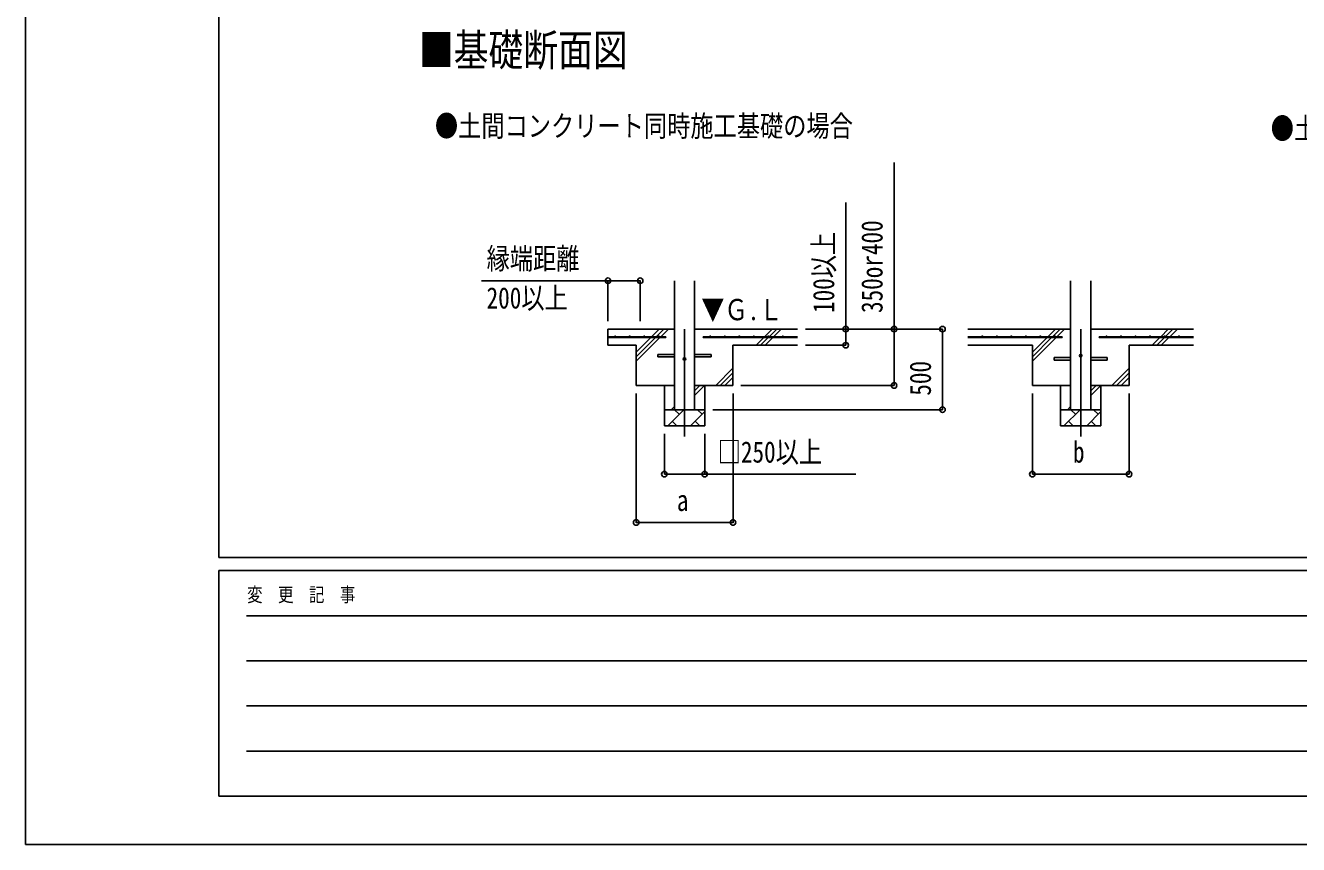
# Model space of a CAD drawing. Units: millimetres, scale not verified. Extents: x -16820 to 16820, y -11880 to 11880.
# Drawn here: x -16820 to -8923, y -11880 to -6798 of the extents above; entities that cross this region are included whole.
import ezdxf
from ezdxf.enums import TextEntityAlignment as Align

# ---------------------------------------------------------------- set-up
doc = ezdxf.new("R2010")
doc.units = ezdxf.units.MM
doc.header["$LTSCALE"] = 50
for name, color, linetype in [('0-2_USER1', 3, 'Continuous'), ('0-3_YKK_12', 2, 'Continuous'), ('0-4_YKK_13', 4, 'Continuous'), ('0-5_YKK_A1', 4, 'Continuous'), ('0-6_YKK_D', 6, 'Continuous'), ('0-7_YKK_ZWAK', 7, 'Continuous')]:
    doc.layers.add(name, color=color, linetype=linetype)
doc.styles.add('ＭＳ ゴシック', font='')
doc.styles.get('ＭＳ ゴシック').set_extended_font_data('MS Gothic')

msp = doc.modelspace()

# ---------------------------------------------------------------- linework, layer by layer
at = {"layer": '0-3_YKK_12'}
for p, q in [((-12731.92, -8682), (-12731.92, -9347.95)), ((-10274.42, -8682), (-10274.42, -9347.95))]:
    msp.add_line(p, q, dxfattribs=at)
at = {"layer": '0-4_YKK_13'}
for p, q in [((-12896.92, -8839), (-12794.42, -8839)), ((-12896.92, -8855), (-12896.92, -8839)), ((-12669.42, -8839), (-12566.92, -8839)), ((-12566.92, -8839), (-12566.92, -8855)), ((-12896.92, -8855), (-12794.42, -8855)), ((-12669.42, -8855), (-12566.92, -8855)), ((-10439.42, -8859), (-10336.92, -8859)), ((-10439.42, -8875), (-10439.42, -8859)), ((-10439.42, -8875), (-10336.92, -8875)), ((-10211.92, -8859), (-10109.42, -8859)), ((-10211.92, -8875), (-10109.42, -8875)), ((-10109.42, -8859), (-10109.42, -8875))]:
    msp.add_line(p, q, dxfattribs=at)
for centre in [(-10274.42, -8847), (-12731.92, -8867)]:
    msp.add_circle(centre, 8, dxfattribs=at)
at = {"layer": '0-5_YKK_A1'}
for p, q in [((-12794.42, -9182), (-12794.42, -8382)), ((-12669.42, -8382), (-12669.42, -9182)), ((-10336.92, -9182), (-10336.92, -8382)), ((-10211.92, -8382), (-10211.92, -9182)), ((-12794.42, -8682), (-13206.92, -8682)), ((-13206.92, -8682), (-13206.92, -8782)), ((-12935.99, -8729.5), (-12888.49, -8682)), ((-12907.71, -8729.5), (-12860.21, -8682)), ((-12879.42, -8729.5), (-12831.92, -8682)), ((-12031.92, -8682), (-12669.42, -8682)), ((-12235.99, -8729.5), (-12188.49, -8682)), ((-12207.71, -8729.5), (-12160.21, -8682)), ((-12179.42, -8729.5), (-12131.92, -8682)), ((-10336.92, -8682), (-10974.42, -8682)), ((-10478.49, -8729.5), (-10430.99, -8682)), ((-10450.21, -8729.5), (-10402.71, -8682)), ((-10421.92, -8729.5), (-10374.42, -8682)), ((-9574.42, -8682), (-10211.92, -8682)), ((-9778.49, -8729.5), (-9730.99, -8682)), ((-9750.21, -8729.5), (-9702.71, -8682)), ((-9721.92, -8729.5), (-9674.42, -8682)), ((-12846.92, -8729.5), (-13206.92, -8729.5)), ((-12846.92, -8734.5), (-13206.92, -8734.5)), ((-13031.92, -8882), (-12884.42, -8734.5)), ((-13031.92, -8825.43), (-12940.99, -8734.5)), ((-13031.92, -8853.72), (-12912.71, -8734.5)), ((-12846.92, -8729.5), (-12846.92, -8734.5)), ((-12616.92, -8729.5), (-12031.92, -8729.5)), ((-12616.92, -8729.5), (-12616.92, -8734.5)), ((-12616.92, -8734.5), (-12031.92, -8734.5)), ((-12288.49, -8782), (-12240.99, -8734.5)), ((-12260.21, -8782), (-12212.71, -8734.5)), ((-12231.92, -8782), (-12184.42, -8734.5)), ((-10389.42, -8729.5), (-10974.42, -8729.5)), ((-10389.42, -8734.5), (-10974.42, -8734.5)), ((-10574.42, -8882), (-10426.92, -8734.5)), ((-10574.42, -8825.43), (-10483.49, -8734.5)), ((-10574.42, -8853.72), (-10455.21, -8734.5)), ((-10389.42, -8729.5), (-10389.42, -8734.5)), ((-10159.42, -8729.5), (-9574.42, -8729.5)), ((-10159.42, -8729.5), (-10159.42, -8734.5)), ((-10159.42, -8734.5), (-9574.42, -8734.5)), ((-9830.99, -8782), (-9783.49, -8734.5)), ((-9802.71, -8782), (-9755.21, -8734.5)), ((-9774.42, -8782), (-9726.92, -8734.5)), ((-13031.92, -8782), (-13206.92, -8782)), ((-13031.92, -8782), (-13031.92, -9032)), ((-12031.92, -8782), (-12431.92, -8782)), ((-12431.92, -8782), (-12431.92, -9032)), ((-10574.42, -8782), (-10974.42, -8782)), ((-10574.42, -8782), (-10574.42, -9032)), ((-9974.42, -8782), (-9974.42, -9032)), ((-9974.42, -8782), (-9574.42, -8782)), ((-12538.49, -9032), (-12431.92, -8925.43)), ((-12510.21, -9032), (-12431.92, -8953.72)), ((-12481.92, -9032), (-12431.92, -8982)), ((-10080.99, -9032), (-9974.42, -8925.43)), ((-10052.71, -9032), (-9974.42, -8953.72)), ((-10024.42, -9032), (-9974.42, -8982)), ((-12794.42, -9032), (-13031.92, -9032)), ((-12856.92, -9032), (-12856.92, -9282)), ((-12669.42, -9093.67), (-12607.75, -9032)), ((-12669.42, -9065.38), (-12636.04, -9032)), ((-12431.92, -9032), (-12669.42, -9032)), ((-12606.92, -9032), (-12606.92, -9282)), ((-10336.92, -9032), (-10574.42, -9032)), ((-10399.42, -9032), (-10399.42, -9282)), ((-10211.92, -9093.67), (-10150.25, -9032)), ((-10211.92, -9065.38), (-10178.54, -9032)), ((-9974.42, -9032), (-10211.92, -9032)), ((-10149.42, -9032), (-10149.42, -9282)), ((-12606.92, -9182), (-12856.92, -9182)), ((-12836.18, -9282), (-12736.18, -9182)), ((-12814.32, -9182), (-12794.42, -9162.1)), ((-12764.74, -9210.55), (-12793.29, -9182)), ((-12694.76, -9282), (-12606.92, -9194.16)), ((-12623.32, -9210.55), (-12651.87, -9182)), ((-10149.42, -9182), (-10399.42, -9182)), ((-10378.68, -9282), (-10278.68, -9182)), ((-10356.82, -9182), (-10336.92, -9162.1)), ((-10307.24, -9210.55), (-10335.79, -9182)), ((-10237.26, -9282), (-10149.42, -9194.16)), ((-10165.82, -9210.55), (-10194.37, -9182)), ((-12606.92, -9282), (-12856.92, -9282)), ((-12807.63, -9253.45), (-12779.08, -9282)), ((-12666.21, -9253.45), (-12637.66, -9282)), ((-10149.42, -9282), (-10399.42, -9282)), ((-10350.13, -9253.45), (-10321.58, -9282)), ((-10208.71, -9253.45), (-10180.16, -9282))]:
    msp.add_line(p, q, dxfattribs=at)
for centre in [(-13161.92, -8727), (-13071.92, -8727), (-12981.92, -8727), (-12891.92, -8727), (-12571.92, -8727), (-12481.92, -8727), (-12391.92, -8727), (-12301.92, -8727), (-12211.92, -8727), (-12121.92, -8727), (-10884.42, -8727), (-10794.42, -8727), (-10704.42, -8727), (-10614.42, -8727), (-10524.42, -8727), (-10434.42, -8727), (-10114.42, -8727), (-10024.42, -8727), (-9934.42, -8727), (-9844.42, -8727), (-9754.42, -8727), (-9664.42, -8727)]:
    msp.add_circle(centre, 2.5, dxfattribs=at)
at = {"layer": '0-6_YKK_D'}
for p, q in [((-13206.92, -8632), (-13206.92, -8381)), ((-13006.92, -8632), (-13006.92, -8381)), ((-11981.92, -8682), (-11730.92, -8682)), ((-11981.92, -8682), (-11130.92, -8682)), ((-11981.92, -8682), (-11430.92, -8682)), ((-11131.92, -9182), (-11131.92, -8682)), ((-11981.92, -8782), (-11730.92, -8782)), ((-12381.92, -9032), (-11430.92, -9032)), ((-13031.92, -9082), (-13031.92, -9883)), ((-12430.92, -9082), (-12430.92, -9883)), ((-10574.42, -9082), (-10574.42, -9583)), ((-9974.42, -9082), (-9974.42, -9583)), ((-12556.92, -9182), (-11130.92, -9182)), ((-12856.92, -9332), (-12856.92, -9583)), ((-12606.92, -9332), (-12606.92, -9583)), ((-10574.42, -9582), (-9974.42, -9582)), ((-13031.92, -9882), (-12430.92, -9882))]:
    msp.add_line(p, q, dxfattribs=at)
for points in [[(-11431.92, -9032), (-11431.92, -8682), (-11431.92, -7647.6)], [(-11731.92, -8782), (-11731.92, -8682), (-11731.92, -7897.2)], [(-13006.92, -8382), (-13206.92, -8382), (-13991.72, -8382)], [(-12856.92, -9582), (-12606.92, -9582), (-11668.52, -9582)]]:
    msp.add_lwpolyline(points, dxfattribs=at)
for centre in [(-13206.92, -8382), (-13006.92, -8382), (-11731.92, -8682), (-11431.92, -8682), (-11131.92, -8682), (-11731.92, -8782), (-11431.92, -9032), (-11131.92, -9182), (-12856.92, -9582), (-12606.92, -9582), (-10574.42, -9582), (-9974.42, -9582), (-13031.92, -9882), (-12430.92, -9882)]:
    msp.add_circle(centre, 17, dxfattribs=at)
at = {"layer": '0-7_YKK_ZWAK'}
for p, q in [((-15619.92, -10100), (-15619.92, 11100)), ((15580.08, -10100), (-15619.92, -10100)), ((-5219.92, -10180), (-15619.92, -10180)), ((-15619.92, -11580), (-15619.92, -10180)), ((-15449.92, -10460), (-5419.92, -10460)), ((-15449.92, -10740), (-5419.92, -10740)), ((-15449.92, -11020), (-5419.92, -11020)), ((-15449.92, -11300), (-5419.92, -11300)), ((-15619.92, -11580), (-5219.92, -11580))]:
    msp.add_line(p, q, dxfattribs=at)
msp.add_lwpolyline([(-16820, -11880), (16820, -11880), (16820, 11880), (-16820, 11880)], close=True, dxfattribs=at)

# ---------------------------------------------------------------- texts
at = {"layer": '0-2_USER1', "style": 'ＭＳ ゴシック', "width": 0.8}
for s, height, p in [('■基礎断面図', 197.9, (-14379.84, -7109.15)), ('●土間コンクリート同時施工基礎の場合', 132, (-14280.29, -7527.15)), ('●土間コンクリート考慮基礎の場合', 132, (-9095.68, -7542.61))]:
    msp.add_text(s, height=height, dxfattribs=at).set_placement(p, align=Align.BOTTOM_LEFT)
at = {"layer": '0-5_YKK_A1', "style": 'ＭＳ ゴシック', "width": 0.8}
msp.add_text('▼Ｇ.Ｌ', height=132, dxfattribs=at).set_placement((-12628.25, -8666.56), align=Align.BOTTOM_LEFT)
at = {"layer": '0-6_YKK_D', "style": 'ＭＳ ゴシック', "width": 0.8}
for s, p in [('350or400', (-11463.92, -8582)), ('100以上', (-11763.92, -8582)), ('500', (-11163.92, -9095.2))]:
    msp.add_text(s, height=132, rotation=90, dxfattribs=at).set_placement(p, align=Align.BOTTOM_LEFT)
for s, p in [('縁端距離', (-13959.72, -8350)), ('200以上', (-13959.72, -8594)), ('□250以上', (-12526.12, -9550)), ('b', (-10322.42, -9550)), ('a', (-12779.42, -9850))]:
    msp.add_text(s, height=132, dxfattribs=at).set_placement(p, align=Align.BOTTOM_LEFT)
at = {"layer": '0-7_YKK_ZWAK', "style": 'ＭＳ ゴシック', "width": 0.8}
msp.add_text('変  更  記  事', height=87.98, dxfattribs=at).set_placement((-15445.24, -10400), align=Align.BOTTOM_LEFT)

doc.saveas('drawing.dxf')
